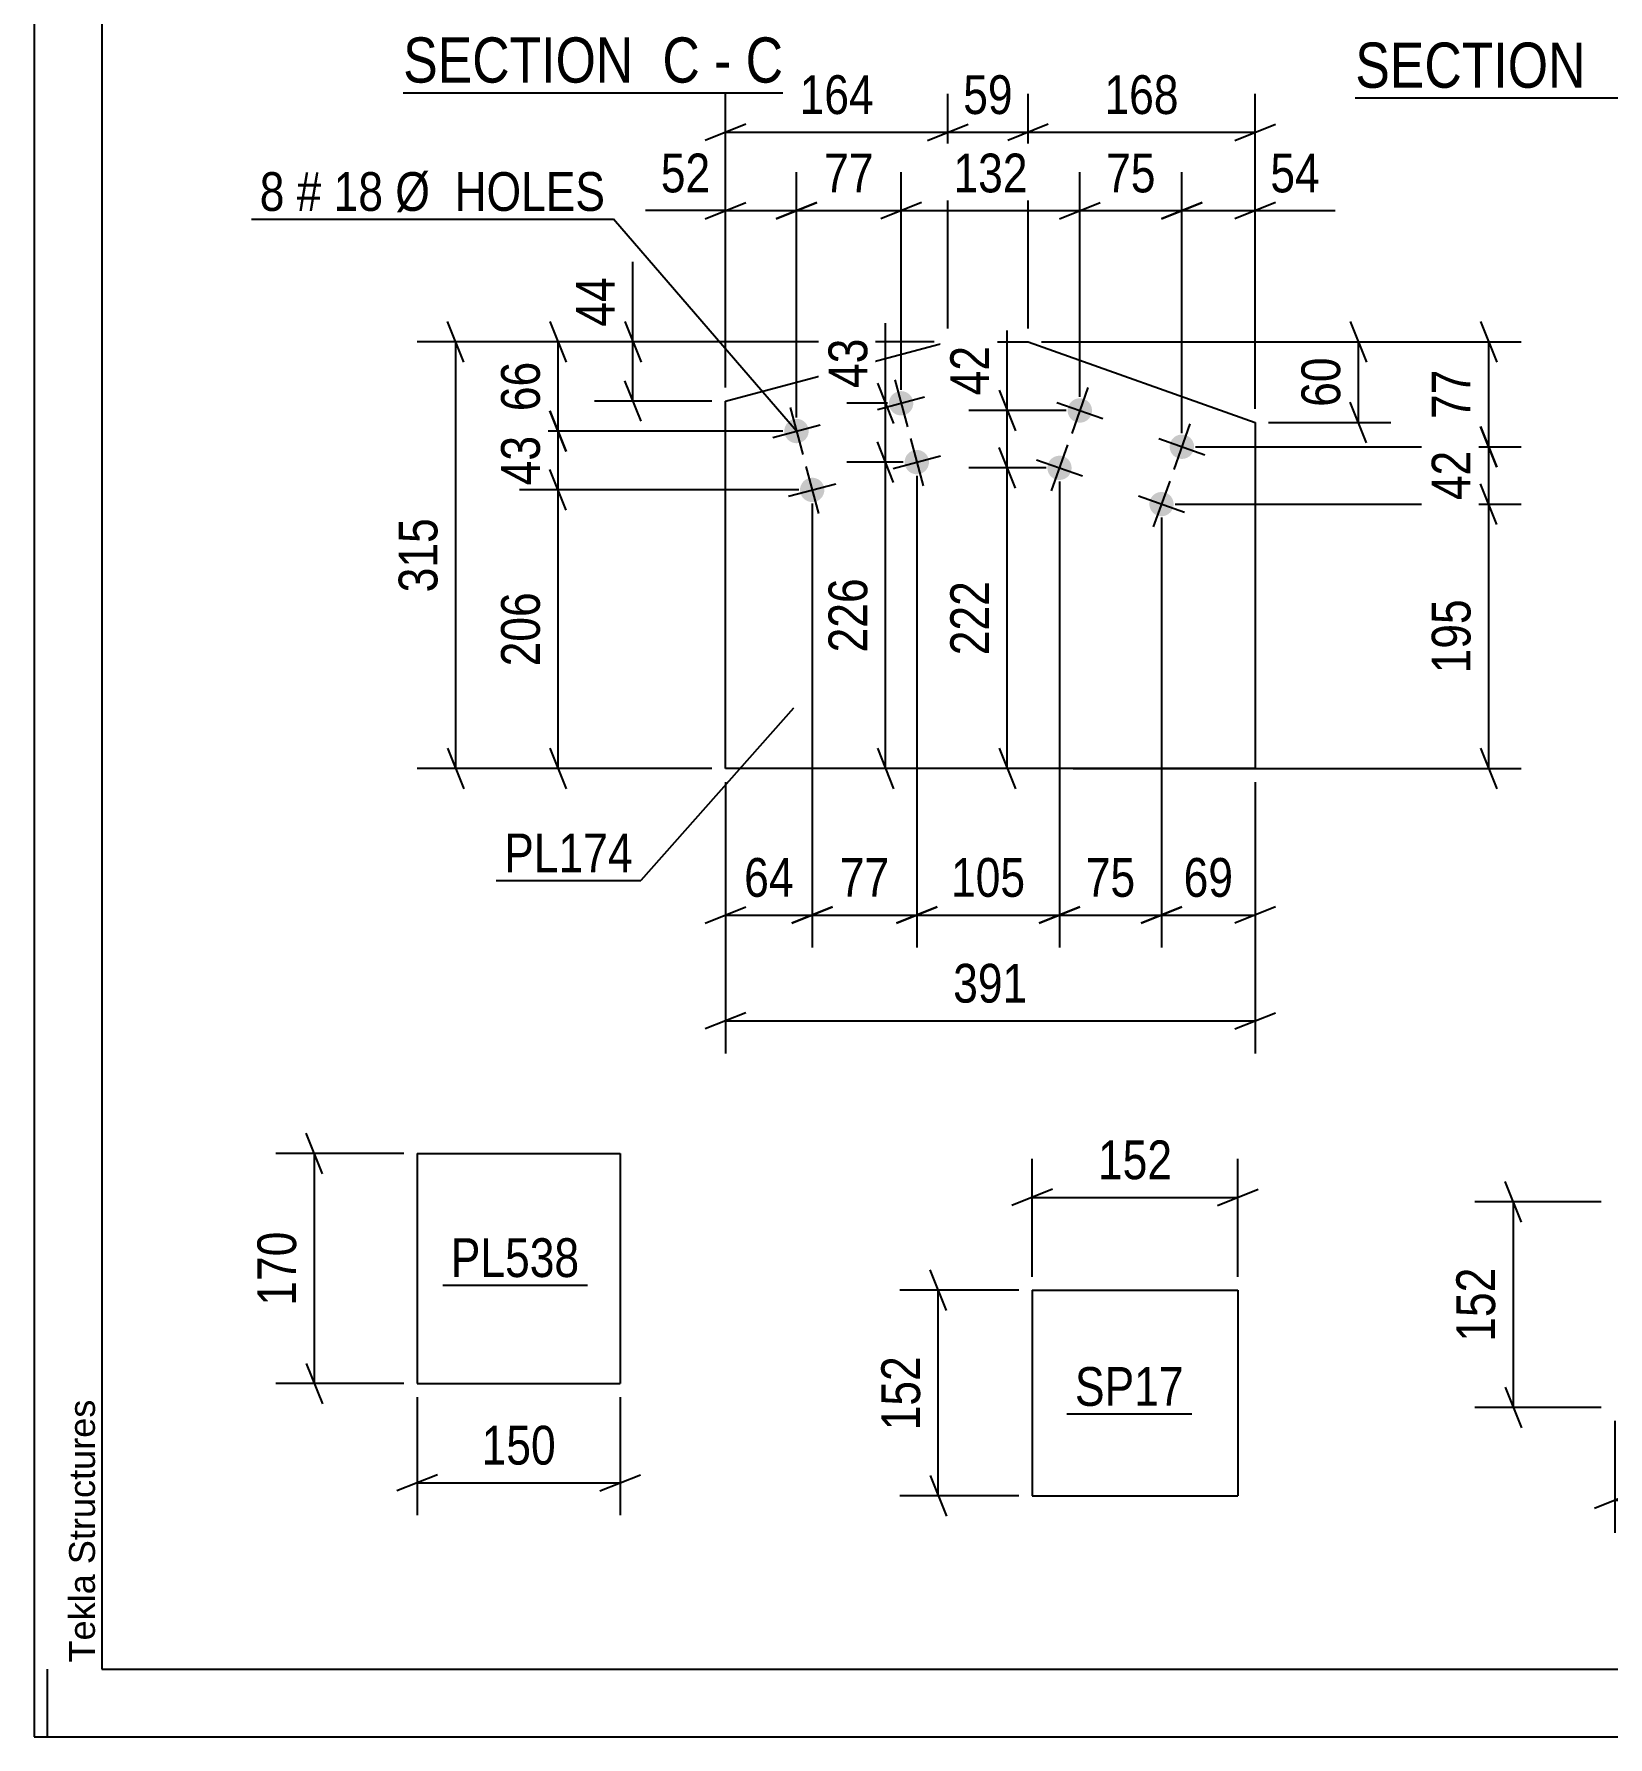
# Model space of a CAD drawing. Header units: millimetres. Extents: x 0 to 841, y 0 to 594.
# Drawn here: x 0 to 116.3, y 0 to 125.8 of the extents above; entities that cross this region are included whole.
import ezdxf

# ---------------------------------------------------------------- set-up
doc = ezdxf.new("R2010")
doc.units = ezdxf.units.MM
doc.styles.add('Arial', font='ARIAL.TTF', dxfattribs={"height": 0.2})
doc.styles.add('Arial Narrow', font='ARIALN.TTF', dxfattribs={"height": 0.2})

# ---------------------------------------------------------------- blocks, each defined once
blk = doc.blocks.new('Unknown-122567824-1133')
at = {"color": 5, "linetype": 'Continuous'}
for p, q in [((0, 594), (0, 0)), ((5, 589), (5, 5)), ((1, 0), (1, 5)), ((5, 5), (836, 5)), ((0, 0), (841, 0))]:
    blk.add_line(p, q, dxfattribs=at)
at = {"color": 174, "linetype": 'Continuous', "style": 'Arial'}
blk.add_text('Tekla Structures', height=1.9102, rotation=90, dxfattribs=at).set_placement((4.5, 5.5))
blk = doc.blocks.new('Unknown-122567824-13 - 50240')
at = {"color": 6, "linetype": 'Continuous'}
blk.add_line((27.28, 121.51), (55.35, 121.51), dxfattribs=at)
at = {"color": 0, "linetype": 'Continuous'}
for points in [[(45.39, 122.26), (45.39, 125.76), (27.28, 125.76), (27.28, 122.26)], [(49.21, 122.26), (49.21, 125.76), (46.44, 125.76), (46.44, 122.26)], [(51.54, 122.26), (51.54, 125.76), (50.26, 125.76), (50.26, 122.26)], [(55.35, 122.26), (55.35, 125.76), (52.59, 125.76), (52.59, 122.26)]]:
    blk.add_wipeout(points, dxfattribs=at)
at = {"color": 7, "linetype": 'Continuous', "style": 'Arial Narrow'}
for s, p in [('SECTION ', (27.28, 122.26)), ('C', (46.44, 122.26)), ('C', (52.59, 122.26)), ('-', (50.26, 122.26))]:
    blk.add_text(s, height=3.34, dxfattribs=at).set_placement(p)
blk = doc.blocks.new('Unknown-122567824-14 - 50441')
at = {"color": 6, "linetype": 'Continuous'}
blk.add_line((97.65, 121.13), (125.72, 121.13), dxfattribs=at)
at = {"color": 0, "linetype": 'Continuous'}
for points in [[(115.76, 121.88), (115.76, 125.38), (97.65, 125.38), (97.65, 121.88)], [(119.58, 121.88), (119.58, 125.38), (116.81, 125.38), (116.81, 121.88)], [(121.9, 121.88), (121.9, 125.38), (120.63, 125.38), (120.63, 121.88)], [(125.72, 121.88), (125.72, 125.38), (122.95, 125.38), (122.95, 121.88)]]:
    blk.add_wipeout(points, dxfattribs=at)
at = {"color": 7, "linetype": 'Continuous', "style": 'Arial Narrow'}
for s, p in [('SECTION ', (97.65, 121.88)), ('D', (116.81, 121.88)), ('D', (122.95, 121.88)), ('-', (120.63, 121.88))]:
    blk.add_text(s, height=3.34, dxfattribs=at).set_placement(p)
blk = doc.blocks.new('Part-122567824-53801 - 53800')
at = {"color": 2, "linetype": 'Continuous'}
for p, q in [((73.77, 33.01), (73.77, 17.81)), ((73.77, 33.01), (88.97, 33.01)), ((88.97, 33.01), (88.97, 17.81)), ((73.77, 17.81), (88.97, 17.81))]:
    blk.add_line(p, q, dxfattribs=at)
blk = doc.blocks.new('Part-122567824-53975 - 53974')
at = {"color": 2, "linetype": 'Continuous'}
for p, q in [((51.1, 98.73), (67.53, 103.1)), ((67.53, 103.1), (73.46, 103.1)), ((73.46, 103.1), (90.24, 97.15)), ((51.1, 71.57), (51.1, 98.73)), ((90.24, 97.15), (90.24, 71.57)), ((90.24, 71.57), (51.1, 71.57))]:
    blk.add_line(p, q, dxfattribs=at)
blk = doc.blocks.new('Bolt-122567824-53976 - 53974')
at = {"linetype": 'Continuous'}
for points in [[(78.14, 97.73, -1), (76.44, 98.33, -1)], [(85.68, 95.05, -1), (83.98, 95.65, -1)], [(76.63, 93.49, -1), (74.94, 94.09, -1)], [(84.17, 90.81, -1), (82.48, 91.41, -1)]]:
    blk.add_hatch(color=1, dxfattribs=at).paths.add_polyline_path(points)
at = {"color": 1, "linetype": 'Continuous'}
for p, q in [((77.89, 99.72), (76.69, 96.33)), ((75.59, 98.63), (78.99, 97.43)), ((85.43, 97.05), (84.23, 93.66)), ((83.13, 95.96), (86.53, 94.75)), ((74.09, 94.39), (77.48, 93.19)), ((76.39, 95.48), (75.18, 92.09)), ((83.93, 92.81), (82.72, 89.42)), ((81.63, 91.71), (85.02, 90.51))]:
    blk.add_line(p, q, dxfattribs=at)
blk = doc.blocks.new('Bolt-122567824-53977 - 53974')
at = {"linetype": 'Continuous'}
for points in [[(64.95, 98.79, -1), (63.21, 98.33, -1)], [(57.22, 96.74, -1), (55.48, 96.28, -1)], [(66.11, 94.45, -1), (64.37, 93.98, -1)], [(58.38, 92.39, -1), (56.64, 91.93, -1)]]:
    blk.add_hatch(color=1, dxfattribs=at).paths.add_polyline_path(points)
at = {"color": 1, "linetype": 'Continuous'}
for p, q in [((63.62, 100.3), (64.55, 96.82)), ((55.89, 98.25), (56.81, 94.77)), ((62.34, 98.1), (65.82, 99.03)), ((54.61, 96.04), (58.09, 96.97)), ((64.78, 95.95), (65.7, 92.47)), ((63.5, 93.75), (66.98, 94.68)), ((57.05, 93.9), (57.97, 90.42)), ((55.77, 91.7), (59.25, 92.62))]:
    blk.add_line(p, q, dxfattribs=at)
blk = doc.blocks.new('Part-122567824-53992 - 53991')
at = {"color": 2, "linetype": 'Continuous'}
for p, q in [((28.32, 43.11), (28.32, 26.11)), ((28.32, 43.11), (43.32, 43.11)), ((43.32, 43.11), (43.32, 26.11)), ((28.32, 26.11), (43.32, 26.11))]:
    blk.add_line(p, q, dxfattribs=at)
blk = doc.blocks.new('StraightDimension-122567824-54116 - 53800')
at = {"color": 7, "linetype": 'Continuous'}
for p, q in [((67.43, 31.51), (66.23, 34.51)), ((72.77, 33.01), (63.98, 33.01)), ((66.83, 17.81), (66.83, 33.01)), ((66.23, 19.31), (67.43, 16.31)), ((72.77, 17.81), (63.98, 17.81))]:
    blk.add_line(p, q, dxfattribs=at)
at = {"color": 0}
blk.add_wipeout([(66.08, 28.75), (61.88, 28.75), (61.88, 22.06), (66.08, 22.06)], dxfattribs=at)
at = {"color": 3, "style": 'Arial Narrow'}
blk.add_text('152', height=2.863, rotation=90.0002, dxfattribs=at).set_placement((65.48, 22.66))
blk = doc.blocks.new('StraightDimension-122567824-54120 - 53800')
at = {"color": 7, "linetype": 'Continuous'}
for p, q in [((73.77, 34.01), (73.77, 42.72)), ((88.97, 34.01), (88.97, 42.72)), ((75.27, 40.47), (72.27, 39.27)), ((87.47, 39.27), (90.47, 40.47)), ((73.77, 39.87), (88.97, 39.87))]:
    blk.add_line(p, q, dxfattribs=at)
at = {"color": 0}
blk.add_wipeout([(84.71, 40.62), (84.71, 44.82), (78.03, 44.82), (78.03, 40.62)], dxfattribs=at)
at = {"color": 3, "style": 'Arial Narrow'}
blk.add_text('152', height=2.863, dxfattribs=at).set_placement((78.63, 41.22))
blk = doc.blocks.new('StraightDimension-122567824-54124 - 53809')
at = {"color": 7, "linetype": 'Continuous'}
for p, q in [((109.93, 38.05), (108.73, 41.05)), ((115.82, 39.55), (106.48, 39.55)), ((109.33, 24.35), (109.33, 39.55)), ((108.73, 25.85), (109.93, 22.85)), ((115.82, 24.35), (106.48, 24.35))]:
    blk.add_line(p, q, dxfattribs=at)
at = {"color": 0}
blk.add_wipeout([(108.58, 35.3), (104.38, 35.3), (104.38, 28.61), (108.58, 28.61)], dxfattribs=at)
at = {"color": 3, "style": 'Arial Narrow'}
blk.add_text('152', height=2.863, rotation=90.0002, dxfattribs=at).set_placement((107.98, 29.21))
blk = doc.blocks.new('StraightDimension-122567824-54128 - 53809')
at = {"color": 7, "linetype": 'Continuous'}
for p, q in [((116.82, 23.35), (116.82, 15.09)), ((155.96, 23.35), (155.96, 15.09)), ((118.32, 18.09), (115.32, 16.89)), ((154.46, 16.89), (157.46, 18.09)), ((116.82, 17.49), (155.96, 17.49))]:
    blk.add_line(p, q, dxfattribs=at)
at = {"color": 0}
blk.add_wipeout([(139.73, 18.24), (139.73, 22.44), (133.05, 22.44), (133.05, 18.24)], dxfattribs=at)
at = {"color": 3, "style": 'Arial Narrow'}
blk.add_text('391', height=2.863, dxfattribs=at).set_placement((133.65, 18.84))
blk = doc.blocks.new('StraightDimension-122567824-54360 - 53974')
at = {"color": 7, "linetype": 'Continuous'}
for p, q in [((31.76, 101.6), (30.56, 104.6)), ((66.53, 103.1), (28.31, 103.1)), ((31.16, 71.57), (31.16, 103.1)), ((30.56, 73.07), (31.76, 70.07)), ((50.1, 71.57), (28.31, 71.57))]:
    blk.add_line(p, q, dxfattribs=at)
at = {"color": 0}
blk.add_wipeout([(30.41, 90.68), (26.21, 90.68), (26.21, 83.99), (30.41, 83.99)], dxfattribs=at)
at = {"color": 3, "style": 'Arial Narrow'}
blk.add_text('315', height=2.863, rotation=90.0002, dxfattribs=at).set_placement((29.81, 84.59))
blk = doc.blocks.new('StraightDimension-122567824-54264 - 53974')
at = {"color": 7, "linetype": 'Continuous'}
for p, q in [((73.46, 104.1), (73.46, 121.44)), ((90.24, 98.15), (90.24, 121.44)), ((74.96, 119.19), (71.96, 117.99)), ((73.46, 118.59), (90.24, 118.59)), ((88.74, 117.99), (91.74, 119.19))]:
    blk.add_line(p, q, dxfattribs=at)
at = {"color": 0}
blk.add_wipeout([(85.19, 119.34), (85.19, 123.54), (78.51, 123.54), (78.51, 119.34)], dxfattribs=at)
at = {"color": 3, "style": 'Arial Narrow'}
blk.add_text('168', height=2.863, dxfattribs=at).set_placement((79.11, 119.94))
blk = doc.blocks.new('StraightDimension-122567824-54266 - 53974')
at = {"color": 7, "linetype": 'Continuous'}
for p, q in [((51.1, 99.73), (51.1, 121.44)), ((67.53, 104.1), (67.53, 121.44)), ((52.6, 119.19), (49.6, 117.99)), ((51.1, 118.59), (67.53, 118.59)), ((66.03, 117.99), (69.03, 119.19))]:
    blk.add_line(p, q, dxfattribs=at)
at = {"color": 0}
blk.add_wipeout([(62.66, 119.34), (62.66, 123.54), (55.98, 123.54), (55.98, 119.34)], dxfattribs=at)
at = {"color": 3, "style": 'Arial Narrow'}
blk.add_text('164', height=2.863, dxfattribs=at).set_placement((56.58, 119.94))
blk = doc.blocks.new('StraightDimension-122567824-54340 - 53974')
at = {"color": 7, "linetype": 'Continuous'}
for p, q in [((38.13, 104.6), (39.33, 101.6)), ((66.53, 103.1), (35.88, 103.1)), ((38.73, 96.51), (38.73, 103.1)), ((39.33, 95.01), (38.13, 98.01)), ((55.35, 96.51), (35.88, 96.51))]:
    blk.add_line(p, q, dxfattribs=at)
at = {"color": 0}
blk.add_wipeout([(37.98, 102.23), (33.78, 102.23), (33.78, 97.38), (37.98, 97.38)], dxfattribs=at)
at = {"color": 3, "style": 'Arial Narrow'}
blk.add_text('66', height=2.863, rotation=90.0002, dxfattribs=at).set_placement((37.38, 97.98))
blk = doc.blocks.new('StraightDimension-122567824-54276 - 53974')
at = {"color": 7, "linetype": 'Continuous'}
for p, q in [((44.26, 103.1), (44.26, 109.01)), ((44.26, 103.1), (44.26, 109.01)), ((43.66, 104.6), (44.86, 101.6)), ((66.53, 103.1), (41.41, 103.1)), ((44.26, 98.73), (44.26, 103.1)), ((44.86, 97.23), (43.66, 100.23)), ((50.1, 98.73), (41.41, 98.73))]:
    blk.add_line(p, q, dxfattribs=at)
at = {"color": 0}
blk.add_wipeout([(43.51, 108.48), (39.31, 108.48), (39.31, 103.63), (43.51, 103.63)], dxfattribs=at)
at = {"color": 3, "style": 'Arial Narrow'}
blk.add_text('44', height=2.863, rotation=90.0002, dxfattribs=at).set_placement((42.91, 104.23))
blk = doc.blocks.new('StraightDimension-122567824-54265 - 53974')
at = {"color": 7, "linetype": 'Continuous'}
for p, q in [((67.53, 104.1), (67.53, 121.44)), ((73.46, 104.1), (73.46, 121.44)), ((66.03, 117.99), (69.03, 119.19)), ((67.53, 118.59), (73.46, 118.59)), ((74.96, 119.19), (71.96, 117.99))]:
    blk.add_line(p, q, dxfattribs=at)
at = {"color": 0}
blk.add_wipeout([(72.92, 119.34), (72.92, 123.54), (68.07, 123.54), (68.07, 119.34)], dxfattribs=at)
at = {"color": 3, "style": 'Arial Narrow'}
blk.add_text('59', height=2.863, dxfattribs=at).set_placement((68.67, 119.94))
blk = doc.blocks.new('StraightDimension-122567824-54272 - 53974')
at = {"color": 7, "linetype": 'Continuous'}
for p, q in [((51.1, 70.57), (51.1, 50.52)), ((90.24, 70.57), (90.24, 50.52)), ((52.6, 53.52), (49.6, 52.32)), ((51.1, 52.92), (90.24, 52.92)), ((88.74, 52.32), (91.74, 53.52))]:
    blk.add_line(p, q, dxfattribs=at)
at = {"color": 0}
blk.add_wipeout([(74.02, 53.67), (74.02, 57.87), (67.33, 57.87), (67.33, 53.67)], dxfattribs=at)
at = {"color": 3, "style": 'Arial Narrow'}
blk.add_text('391', height=2.863, dxfattribs=at).set_placement((67.93, 54.27))
blk = doc.blocks.new('StraightDimension-122567824-54280 - 53974')
at = {"color": 7, "linetype": 'Continuous'}
for p, q in [((97.28, 104.6), (98.48, 101.6)), ((74.46, 103.1), (100.28, 103.1)), ((97.88, 97.15), (97.88, 103.1)), ((98.48, 95.65), (97.28, 98.65)), ((91.24, 97.15), (100.28, 97.15))]:
    blk.add_line(p, q, dxfattribs=at)
at = {"color": 0}
blk.add_wipeout([(97.13, 102.55), (92.93, 102.55), (92.93, 97.7), (97.13, 97.7)], dxfattribs=at)
at = {"color": 3, "style": 'Arial Narrow'}
blk.add_text('60', height=2.863, rotation=90.0002, dxfattribs=at).set_placement((96.53, 98.3))
blk = doc.blocks.new('StraightDimension-122567824-55906 - 53974')
at = {"color": 7, "linetype": 'Continuous'}
for p, q in [((62.93, 98.56), (62.93, 104.47)), ((62.93, 98.56), (62.93, 104.47)), ((62.33, 100.06), (63.53, 97.06)), ((63.08, 98.56), (60.08, 98.56)), ((62.93, 94.21), (62.93, 98.56)), ((63.53, 92.71), (62.33, 95.71)), ((64.24, 94.21), (60.08, 94.21))]:
    blk.add_line(p, q, dxfattribs=at)
at = {"color": 0}
blk.add_wipeout([(62.18, 103.94), (57.98, 103.94), (57.98, 99.09), (62.18, 99.09)], dxfattribs=at)
at = {"color": 3, "style": 'Arial Narrow'}
blk.add_text('43', height=2.863, rotation=90.0002, dxfattribs=at).set_placement((61.58, 99.69))
blk = doc.blocks.new('StraightDimension-122567824-54284 - 53974')
at = {"color": 7, "linetype": 'Continuous'}
for p, q in [((84.83, 96.35), (84.83, 115.65)), ((90.24, 98.15), (90.24, 115.65)), ((83.33, 112.2), (86.33, 113.4)), ((91.74, 113.4), (88.74, 112.2)), ((84.83, 112.8), (90.24, 112.8)), ((90.24, 112.8), (96.15, 112.8)), ((90.24, 112.8), (96.15, 112.8))]:
    blk.add_line(p, q, dxfattribs=at)
at = {"color": 0}
blk.add_wipeout([(95.62, 113.55), (95.62, 117.75), (90.77, 117.75), (90.77, 113.55)], dxfattribs=at)
at = {"color": 3, "style": 'Arial Narrow'}
blk.add_text('54', height=2.863, dxfattribs=at).set_placement((91.37, 114.15))
blk = doc.blocks.new('StraightDimension-122567824-54285 - 53974')
at = {"color": 7, "linetype": 'Continuous'}
for p, q in [((77.29, 99.03), (77.29, 115.65)), ((84.83, 96.35), (84.83, 115.65)), ((75.79, 112.2), (78.79, 113.4)), ((86.33, 113.4), (83.33, 112.2)), ((77.29, 112.8), (84.83, 112.8))]:
    blk.add_line(p, q, dxfattribs=at)
at = {"color": 0}
blk.add_wipeout([(83.49, 113.55), (83.49, 117.75), (78.63, 117.75), (78.63, 113.55)], dxfattribs=at)
at = {"color": 3, "style": 'Arial Narrow'}
blk.add_text('75', height=2.863, dxfattribs=at).set_placement((79.23, 114.15))
blk = doc.blocks.new('StraightDimension-122567824-55872 - 53974')
at = {"color": 7, "linetype": 'Continuous'}
for p, q in [((65.24, 93.21), (65.24, 58.34)), ((57.51, 91.16), (57.51, 58.34)), ((56.01, 60.14), (59.01, 61.34)), ((57.51, 60.74), (65.24, 60.74)), ((66.74, 61.34), (63.74, 60.14))]:
    blk.add_line(p, q, dxfattribs=at)
at = {"color": 0}
blk.add_wipeout([(63.8, 61.49), (63.8, 65.69), (58.95, 65.69), (58.95, 61.49)], dxfattribs=at)
at = {"color": 3, "style": 'Arial Narrow'}
blk.add_text('77', height=2.863, dxfattribs=at).set_placement((59.55, 62.09))
blk = doc.blocks.new('StraightDimension-122567824-54286 - 53974')
at = {"color": 7, "linetype": 'Continuous'}
for p, q in [((64.08, 99.56), (64.08, 115.65)), ((77.29, 99.03), (77.29, 115.65)), ((65.58, 113.4), (62.58, 112.2)), ((75.79, 112.2), (78.79, 113.4)), ((64.08, 112.8), (77.29, 112.8))]:
    blk.add_line(p, q, dxfattribs=at)
at = {"color": 0}
blk.add_wipeout([(74.03, 113.55), (74.03, 117.75), (67.35, 117.75), (67.35, 113.55)], dxfattribs=at)
at = {"color": 3, "style": 'Arial Narrow'}
blk.add_text('132', height=2.863, dxfattribs=at).set_placement((67.95, 114.15))
blk = doc.blocks.new('StraightDimension-122567824-54287 - 53974')
at = {"color": 7, "linetype": 'Continuous'}
for p, q in [((56.35, 97.51), (56.35, 115.65)), ((64.08, 99.56), (64.08, 115.65)), ((54.85, 112.2), (57.85, 113.4)), ((65.58, 113.4), (62.58, 112.2)), ((56.35, 112.8), (64.08, 112.8))]:
    blk.add_line(p, q, dxfattribs=at)
at = {"color": 0}
blk.add_wipeout([(62.65, 113.55), (62.65, 117.75), (57.79, 117.75), (57.79, 113.55)], dxfattribs=at)
at = {"color": 3, "style": 'Arial Narrow'}
blk.add_text('77', height=2.863, dxfattribs=at).set_placement((58.39, 114.15))
blk = doc.blocks.new('StraightDimension-122567824-56030 - 53974')
at = {"color": 7, "linetype": 'Continuous'}
for p, q in [((108.11, 89.61), (106.91, 92.61)), ((84.33, 91.11), (109.91, 91.11)), ((107.51, 71.57), (107.51, 91.11)), ((106.91, 73.07), (108.11, 70.07)), ((76.79, 71.57), (109.91, 71.57))]:
    blk.add_line(p, q, dxfattribs=at)
at = {"color": 0}
blk.add_wipeout([(106.76, 84.68), (102.56, 84.68), (102.56, 78), (106.76, 78)], dxfattribs=at)
at = {"color": 3, "style": 'Arial Narrow'}
blk.add_text('195', height=2.863, rotation=90.0002, dxfattribs=at).set_placement((106.16, 78.6))
blk = doc.blocks.new('StraightDimension-122567824-54288 - 53974')
at = {"color": 7, "linetype": 'Continuous'}
for p, q in [((51.1, 99.73), (51.1, 115.65)), ((56.35, 97.51), (56.35, 115.65)), ((49.6, 112.2), (52.6, 113.4)), ((57.85, 113.4), (54.85, 112.2)), ((51.1, 112.8), (45.2, 112.8)), ((51.1, 112.8), (45.2, 112.8)), ((51.1, 112.8), (56.35, 112.8))]:
    blk.add_line(p, q, dxfattribs=at)
at = {"color": 0}
blk.add_wipeout([(50.58, 113.55), (50.58, 117.75), (45.72, 117.75), (45.72, 113.55)], dxfattribs=at)
at = {"color": 3, "style": 'Arial Narrow'}
blk.add_text('52', height=2.863, dxfattribs=at).set_placement((46.32, 114.15))
blk = doc.blocks.new('StraightDimension-122567824-56063 - 53974')
at = {"color": 7, "linetype": 'Continuous'}
for p, q in [((72.53, 92.29), (71.33, 95.29)), ((74.79, 93.79), (69.08, 93.79)), ((71.93, 71.57), (71.93, 93.79)), ((71.33, 73.07), (72.53, 70.07)), ((74.79, 71.57), (69.08, 71.57))]:
    blk.add_line(p, q, dxfattribs=at)
at = {"color": 0}
blk.add_wipeout([(71.18, 86.02), (66.98, 86.02), (66.98, 79.34), (71.18, 79.34)], dxfattribs=at)
at = {"color": 3, "style": 'Arial Narrow'}
blk.add_text('222', height=2.863, rotation=90.0002, dxfattribs=at).set_placement((70.58, 79.94))
blk = doc.blocks.new('StraightDimension-122567824-55871 - 53974')
at = {"color": 7, "linetype": 'Continuous'}
for p, q in [((65.24, 93.21), (65.24, 58.34)), ((75.79, 92.79), (75.79, 58.34)), ((63.74, 60.14), (66.74, 61.34)), ((65.24, 60.74), (75.79, 60.74)), ((77.29, 61.34), (74.29, 60.14))]:
    blk.add_line(p, q, dxfattribs=at)
at = {"color": 0}
blk.add_wipeout([(73.86, 61.49), (73.86, 65.69), (67.17, 65.69), (67.17, 61.49)], dxfattribs=at)
at = {"color": 3, "style": 'Arial Narrow'}
blk.add_text('105', height=2.863, dxfattribs=at).set_placement((67.77, 62.09))
blk = doc.blocks.new('StraightDimension-122567824-54341 - 53974')
at = {"color": 7, "linetype": 'Continuous'}
for p, q in [((38.13, 98.01), (39.33, 95.01)), ((55.35, 96.51), (35.88, 96.51)), ((38.73, 92.16), (38.73, 96.51)), ((39.33, 90.66), (38.13, 93.66)), ((56.51, 92.16), (35.88, 92.16))]:
    blk.add_line(p, q, dxfattribs=at)
at = {"color": 0}
blk.add_wipeout([(37.98, 96.76), (33.78, 96.76), (33.78, 91.9), (37.98, 91.9)], dxfattribs=at)
at = {"color": 3, "style": 'Arial Narrow'}
blk.add_text('43', height=2.863, rotation=90.0002, dxfattribs=at).set_placement((37.38, 92.5))
blk = doc.blocks.new('StraightDimension-122567824-54342 - 53974')
at = {"color": 7, "linetype": 'Continuous'}
for p, q in [((39.33, 90.66), (38.13, 93.66)), ((56.51, 92.16), (35.88, 92.16)), ((38.73, 71.57), (38.73, 92.16)), ((38.13, 73.07), (39.33, 70.07)), ((50.1, 71.57), (35.88, 71.57))]:
    blk.add_line(p, q, dxfattribs=at)
at = {"color": 0}
blk.add_wipeout([(37.98, 85.21), (33.78, 85.21), (33.78, 78.52), (37.98, 78.52)], dxfattribs=at)
at = {"color": 3, "style": 'Arial Narrow'}
blk.add_text('206', height=2.863, rotation=90.0002, dxfattribs=at).set_placement((37.38, 79.12))
blk = doc.blocks.new('StraightDimension-122567824-55869 - 53974')
at = {"color": 7, "linetype": 'Continuous'}
for p, q in [((83.33, 90.11), (83.33, 58.34)), ((90.24, 70.57), (90.24, 58.34)), ((81.83, 60.14), (84.83, 61.34)), ((83.33, 60.74), (90.24, 60.74)), ((91.74, 61.34), (88.74, 60.14))]:
    blk.add_line(p, q, dxfattribs=at)
at = {"color": 0}
blk.add_wipeout([(89.21, 61.49), (89.21, 65.69), (84.36, 65.69), (84.36, 61.49)], dxfattribs=at)
at = {"color": 3, "style": 'Arial Narrow'}
blk.add_text('69', height=2.863, dxfattribs=at).set_placement((84.96, 62.09))
blk = doc.blocks.new('StraightDimension-122567824-56062 - 53974')
at = {"color": 7, "linetype": 'Continuous'}
for p, q in [((71.93, 98.03), (71.93, 103.93)), ((71.93, 98.03), (71.93, 103.93)), ((71.33, 99.53), (72.53, 96.53)), ((76.29, 98.03), (69.08, 98.03)), ((71.93, 93.79), (71.93, 98.03)), ((72.53, 92.29), (71.33, 95.29)), ((74.79, 93.79), (69.08, 93.79))]:
    blk.add_line(p, q, dxfattribs=at)
at = {"color": 0}
blk.add_wipeout([(71.18, 103.41), (66.98, 103.41), (66.98, 98.55), (71.18, 98.55)], dxfattribs=at)
at = {"color": 3, "style": 'Arial Narrow'}
blk.add_text('42', height=2.863, rotation=90.0002, dxfattribs=at).set_placement((70.58, 99.15))
blk = doc.blocks.new('StraightDimension-122567824-55870 - 53974')
at = {"color": 7, "linetype": 'Continuous'}
for p, q in [((75.79, 92.79), (75.79, 58.34)), ((83.33, 90.11), (83.33, 58.34)), ((74.29, 60.14), (77.29, 61.34)), ((75.79, 60.74), (83.33, 60.74)), ((84.83, 61.34), (81.83, 60.14))]:
    blk.add_line(p, q, dxfattribs=at)
at = {"color": 0}
blk.add_wipeout([(81.98, 61.49), (81.98, 65.69), (77.13, 65.69), (77.13, 61.49)], dxfattribs=at)
at = {"color": 3, "style": 'Arial Narrow'}
blk.add_text('75', height=2.863, dxfattribs=at).set_placement((77.73, 62.09))
blk = doc.blocks.new('StraightDimension-122567824-55873 - 53974')
at = {"color": 7, "linetype": 'Continuous'}
for p, q in [((57.51, 91.16), (57.51, 58.34)), ((51.1, 70.57), (51.1, 58.34)), ((49.6, 60.14), (52.6, 61.34)), ((51.1, 60.74), (57.51, 60.74)), ((59.01, 61.34), (56.01, 60.14))]:
    blk.add_line(p, q, dxfattribs=at)
at = {"color": 0}
blk.add_wipeout([(56.73, 61.49), (56.73, 65.69), (51.88, 65.69), (51.88, 61.49)], dxfattribs=at)
at = {"color": 3, "style": 'Arial Narrow'}
blk.add_text('64', height=2.863, dxfattribs=at).set_placement((52.48, 62.09))
blk = doc.blocks.new('StraightDimension-122567824-55907 - 53974')
at = {"color": 7, "linetype": 'Continuous'}
for p, q in [((63.53, 92.71), (62.33, 95.71)), ((64.24, 94.21), (60.08, 94.21)), ((62.93, 71.57), (62.93, 94.21)), ((62.33, 73.07), (63.53, 70.07)), ((64.24, 71.57), (60.08, 71.57))]:
    blk.add_line(p, q, dxfattribs=at)
at = {"color": 0}
blk.add_wipeout([(62.18, 86.23), (57.98, 86.23), (57.98, 79.55), (62.18, 79.55)], dxfattribs=at)
at = {"color": 3, "style": 'Arial Narrow'}
blk.add_text('226', height=2.863, rotation=90.0002, dxfattribs=at).set_placement((61.58, 80.15))
blk = doc.blocks.new('StraightDimension-122567824-56028 - 53974')
at = {"color": 7, "linetype": 'Continuous'}
for p, q in [((106.91, 104.6), (108.11, 101.6)), ((74.46, 103.1), (109.91, 103.1)), ((107.51, 95.35), (107.51, 103.1)), ((108.11, 93.85), (106.91, 96.85)), ((85.83, 95.35), (109.91, 95.35))]:
    blk.add_line(p, q, dxfattribs=at)
at = {"color": 0}
blk.add_wipeout([(106.76, 101.66), (102.56, 101.66), (102.56, 96.8), (106.76, 96.8)], dxfattribs=at)
at = {"color": 3, "style": 'Arial Narrow'}
blk.add_text('77', height=2.863, rotation=90.0002, dxfattribs=at).set_placement((106.16, 97.4))
blk = doc.blocks.new('StraightDimension-122567824-56029 - 53974')
at = {"color": 7, "linetype": 'Continuous'}
for p, q in [((106.91, 96.85), (108.11, 93.85)), ((85.83, 95.35), (109.91, 95.35)), ((107.51, 91.11), (107.51, 95.35)), ((108.11, 89.61), (106.91, 92.61)), ((84.33, 91.11), (109.91, 91.11))]:
    blk.add_line(p, q, dxfattribs=at)
at = {"color": 0}
blk.add_wipeout([(106.76, 95.66), (102.56, 95.66), (102.56, 90.8), (106.76, 90.8)], dxfattribs=at)
at = {"color": 3, "style": 'Arial Narrow'}
blk.add_text('42', height=2.863, rotation=90.0002, dxfattribs=at).set_placement((106.16, 91.4))
blk = doc.blocks.new('StraightDimension-122567824-54422 - 53991')
at = {"color": 7, "linetype": 'Continuous'}
for p, q in [((21.32, 41.61), (20.12, 44.61)), ((27.32, 43.11), (17.87, 43.11)), ((20.72, 26.11), (20.72, 43.11)), ((20.12, 27.61), (21.32, 24.61)), ((27.32, 26.11), (17.87, 26.11))]:
    blk.add_line(p, q, dxfattribs=at)
at = {"color": 0}
blk.add_wipeout([(19.97, 37.95), (15.77, 37.95), (15.77, 31.27), (19.97, 31.27)], dxfattribs=at)
at = {"color": 3, "style": 'Arial Narrow'}
blk.add_text('170', height=2.863, rotation=90.0002, dxfattribs=at).set_placement((19.37, 31.87))
blk = doc.blocks.new('StraightDimension-122567824-54426 - 53991')
at = {"color": 7, "linetype": 'Continuous'}
for p, q in [((28.32, 25.11), (28.32, 16.38)), ((43.32, 25.11), (43.32, 16.38)), ((29.82, 19.38), (26.82, 18.18)), ((41.82, 18.18), (44.82, 19.38)), ((28.32, 18.78), (43.32, 18.78))]:
    blk.add_line(p, q, dxfattribs=at)
at = {"color": 0}
blk.add_wipeout([(39.17, 19.53), (39.17, 23.73), (32.48, 23.73), (32.48, 19.53)], dxfattribs=at)
at = {"color": 3, "style": 'Arial Narrow'}
blk.add_text('150', height=2.863, dxfattribs=at).set_placement((33.08, 20.13))
blk = doc.blocks.new('Mark-122567824-54448 - 53800')
at = {"color": 0}
blk.add_wipeout([(84.97, 24.47), (84.97, 27.47), (76.93, 27.47), (76.93, 24.47)], dxfattribs=at)
blk.add_wipeout([(84.97, 24.47), (84.97, 27.47), (76.93, 27.47), (76.93, 24.47)], dxfattribs=at)
at = {"color": 30, "linetype": 'Continuous'}
blk.add_line((76.33, 23.87), (85.57, 23.87), dxfattribs=at)
at = {"color": 3, "style": 'Arial Narrow'}
blk.add_text('SP17', height=2.863, dxfattribs=at).set_placement((76.93, 24.47))
blk = doc.blocks.new('Mark-122567824-54483 - 53974')
at = {"color": 0}
blk.add_wipeout([(44.25, 63.9), (44.25, 66.9), (34.75, 66.9), (34.75, 63.9)], dxfattribs=at)
blk.add_wipeout([(44.25, 63.9), (44.25, 66.9), (34.75, 66.9), (34.75, 63.9)], dxfattribs=at)
at = {"color": 30, "linetype": 'Continuous'}
for p in [(56.13, 76.04), (34.15, 63.3)]:
    blk.add_line(p, (44.85, 63.3), dxfattribs=at)
at = {"color": 3, "style": 'Arial Narrow'}
blk.add_text('PL174', height=2.863, dxfattribs=at).set_placement((34.75, 63.9))
blk = doc.blocks.new('MarkSet-122567824-55496 - 53974')
at = {"color": 0}
for points in [[(18.51, 112.78), (18.51, 115.78), (16.68, 115.78), (16.68, 112.78)], [(21.24, 112.78), (21.24, 115.78), (19.41, 115.78), (19.41, 112.78)], [(25.8, 112.78), (25.8, 115.78), (22.14, 115.78), (22.14, 112.78)], [(42.22, 112.78), (42.22, 115.78), (26.7, 115.78), (26.7, 112.78)]]:
    blk.add_wipeout(points, dxfattribs=at)
for points in [[(18.51, 112.78), (18.51, 115.78), (16.68, 115.78), (16.68, 112.78)], [(21.24, 112.78), (21.24, 115.78), (19.41, 115.78), (19.41, 112.78)], [(25.8, 112.78), (25.8, 115.78), (22.14, 115.78), (22.14, 112.78)], [(42.22, 112.78), (42.22, 115.78), (26.7, 115.78), (26.7, 112.78)]]:
    blk.add_wipeout(points, dxfattribs=at)
at = {"color": 7, "linetype": 'Continuous'}
for p in [(16.08, 112.18), (56.35, 96.51)]:
    blk.add_line(p, (42.82, 112.18), dxfattribs=at)
at = {"color": 3, "style": 'Arial Narrow'}
for s, height, p in [('8', 2.86, (16.68, 112.78)), ('#', 2.86, (19.41, 112.78)), ('18', 2.863, (22.14, 112.78)), ('Ø  HOLES', 2.863, (26.7, 112.78))]:
    blk.add_text(s, height=height, dxfattribs=at).set_placement(p)
blk = doc.blocks.new('Mark-122567824-56838 - 53991')
at = {"color": 0}
blk.add_wipeout([(40.3, 33.99), (40.3, 36.99), (30.8, 36.99), (30.8, 33.99)], dxfattribs=at)
blk.add_wipeout([(40.3, 33.99), (40.3, 36.99), (30.8, 36.99), (30.8, 33.99)], dxfattribs=at)
at = {"color": 30, "linetype": 'Continuous'}
blk.add_line((30.2, 33.39), (40.9, 33.39), dxfattribs=at)
at = {"color": 3, "style": 'Arial Narrow'}
blk.add_text('PL538', height=2.863, dxfattribs=at).set_placement((30.8, 33.99))

msp = doc.modelspace()

# ---------------------------------------------------------------- block references
for name in ['Unknown-122567824-1133', 'Part-122567824-53975 - 53974', 'Bolt-122567824-53977 - 53974', 'Bolt-122567824-53976 - 53974', 'Part-122567824-53992 - 53991', 'Part-122567824-53801 - 53800']:
    msp.add_blockref(name, (0, 0))

# ---------------------------------------------------------------- next in the draw order: block references
for name in ['Unknown-122567824-13 - 50240', 'Unknown-122567824-14 - 50441', 'StraightDimension-122567824-54264 - 53974', 'StraightDimension-122567824-54360 - 53974', 'StraightDimension-122567824-54422 - 53991', 'StraightDimension-122567824-54124 - 53809', 'Mark-122567824-56838 - 53991', 'StraightDimension-122567824-54116 - 53800', 'Mark-122567824-54448 - 53800']:
    msp.add_blockref(name, (0, 0))

# ---------------------------------------------------------------- next in the draw order: block references
for name in ['StraightDimension-122567824-54266 - 53974', 'StraightDimension-122567824-54272 - 53974', 'StraightDimension-122567824-54120 - 53800', 'StraightDimension-122567824-54426 - 53991', 'StraightDimension-122567824-54128 - 53809']:
    msp.add_blockref(name, (0, 0))

# ---------------------------------------------------------------- next in the draw order: block references
for name in ['StraightDimension-122567824-54340 - 53974', 'StraightDimension-122567824-56030 - 53974']:
    msp.add_blockref(name, (0, 0))

# ---------------------------------------------------------------- next in the draw order: block references
for name in ['StraightDimension-122567824-54276 - 53974', 'StraightDimension-122567824-55869 - 53974']:
    msp.add_blockref(name, (0, 0))

# ---------------------------------------------------------------- next in the draw order: block references
for name in ['StraightDimension-122567824-54265 - 53974', 'StraightDimension-122567824-55906 - 53974']:
    msp.add_blockref(name, (0, 0))

# ---------------------------------------------------------------- next in the draw order: block references
for name in ['StraightDimension-122567824-54280 - 53974', 'StraightDimension-122567824-55872 - 53974']:
    msp.add_blockref(name, (0, 0))

# ---------------------------------------------------------------- next in the draw order: block references
for name in ['StraightDimension-122567824-54284 - 53974', 'StraightDimension-122567824-56063 - 53974']:
    msp.add_blockref(name, (0, 0))

# ---------------------------------------------------------------- next in the draw order: block references
for name in ['StraightDimension-122567824-54285 - 53974', 'StraightDimension-122567824-55871 - 53974']:
    msp.add_blockref(name, (0, 0))

# ---------------------------------------------------------------- next in the draw order: block references
msp.add_blockref('StraightDimension-122567824-54286 - 53974', (0, 0))

# ---------------------------------------------------------------- next in the draw order: block references
for name in ['StraightDimension-122567824-54287 - 53974', 'StraightDimension-122567824-56062 - 53974']:
    msp.add_blockref(name, (0, 0))

# ---------------------------------------------------------------- next in the draw order: block references
for name in ['StraightDimension-122567824-54288 - 53974', 'StraightDimension-122567824-56028 - 53974', 'StraightDimension-122567824-55870 - 53974']:
    msp.add_blockref(name, (0, 0))

# ---------------------------------------------------------------- next in the draw order: block references
for name in ['StraightDimension-122567824-54341 - 53974', 'StraightDimension-122567824-56029 - 53974']:
    msp.add_blockref(name, (0, 0))

# ---------------------------------------------------------------- next in the draw order: block references
for name in ['MarkSet-122567824-55496 - 53974', 'StraightDimension-122567824-54342 - 53974']:
    msp.add_blockref(name, (0, 0))

# ---------------------------------------------------------------- next in the draw order: block references
msp.add_blockref('StraightDimension-122567824-55873 - 53974', (0, 0))

# ---------------------------------------------------------------- next in the draw order: block references
for name in ['StraightDimension-122567824-55907 - 53974', 'Mark-122567824-54483 - 53974']:
    msp.add_blockref(name, (0, 0))

doc.saveas('drawing.dxf')
